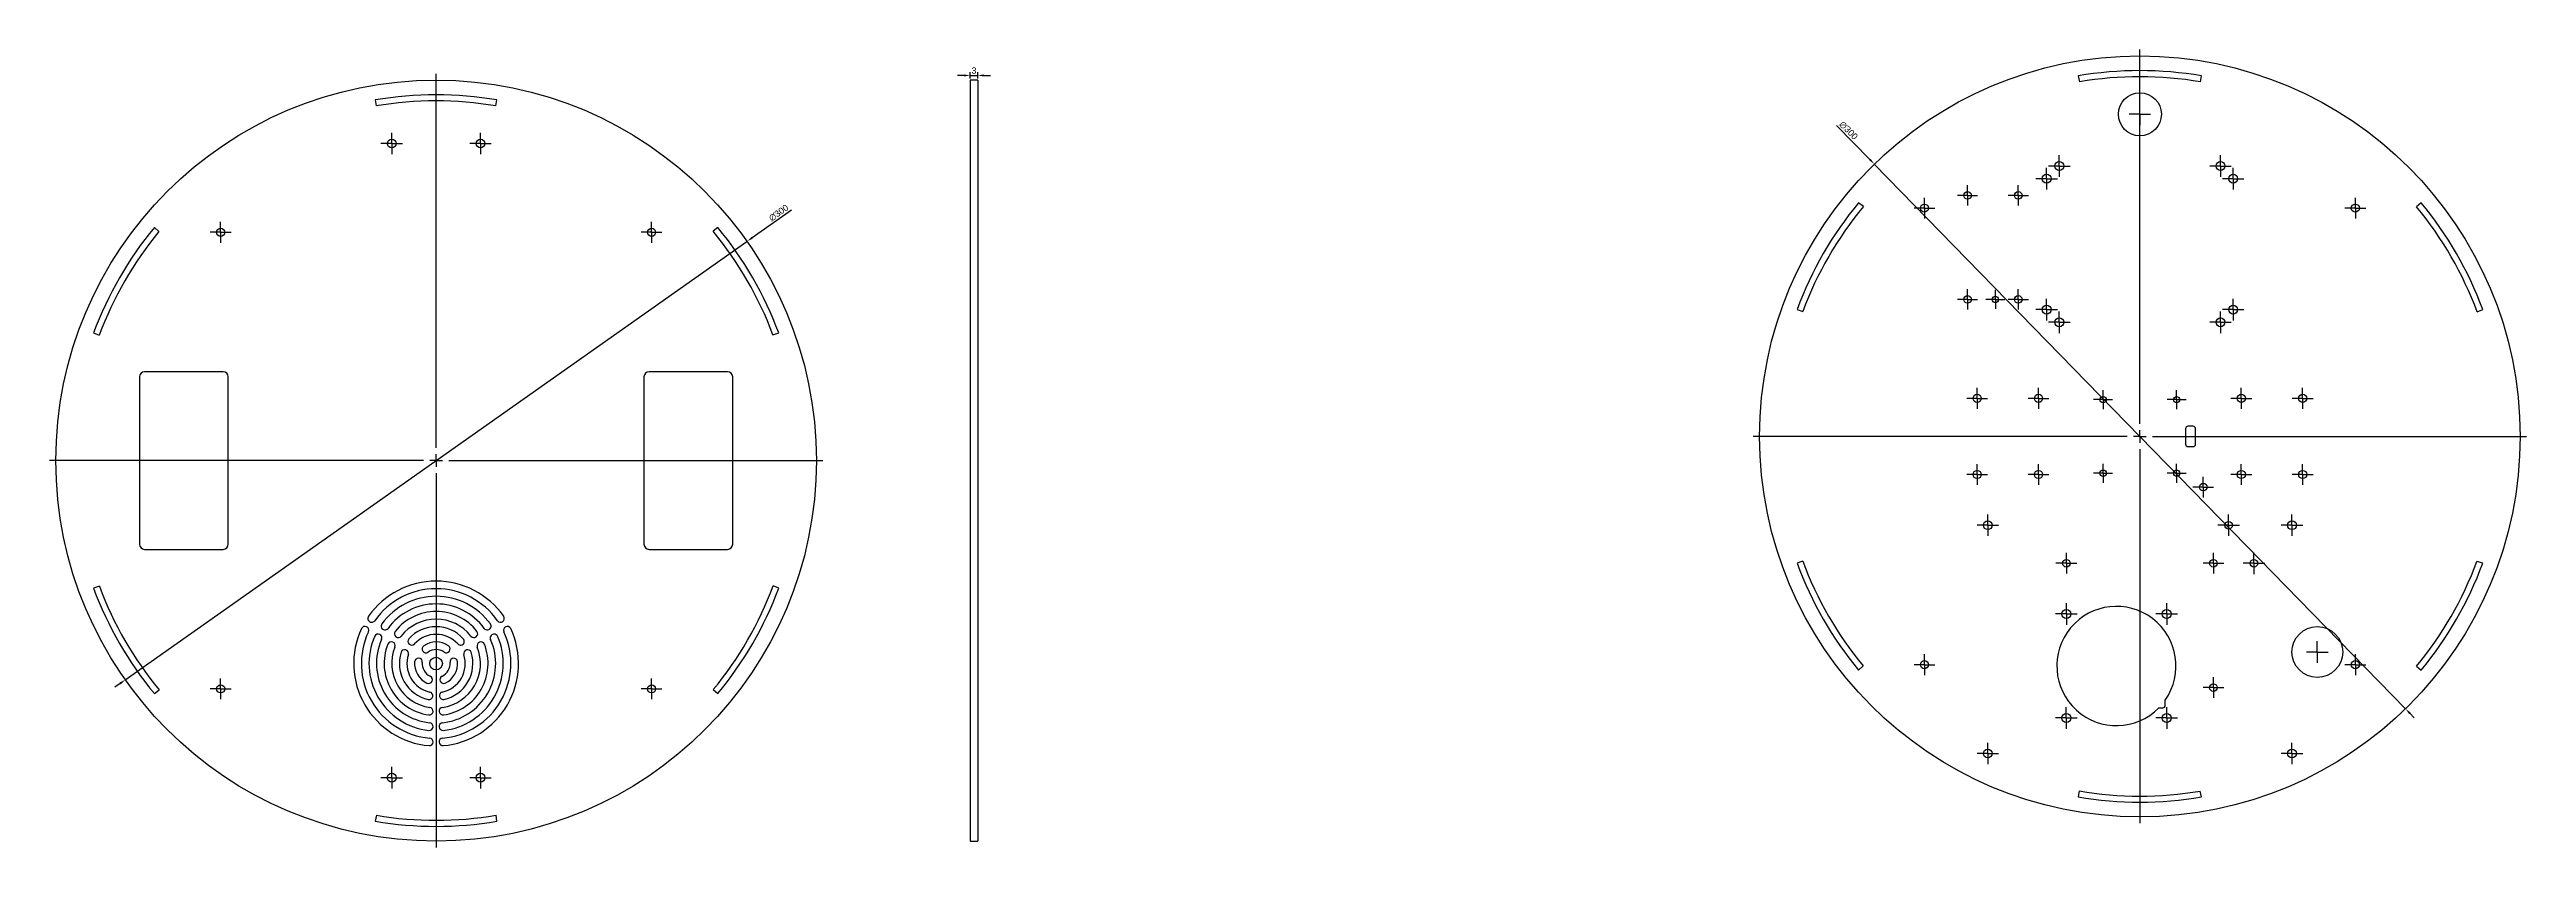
# Model space of a CAD drawing. Header units: millimetres. Extents: x 2177 to 4198, y 1515 to 1858.
# Drawn here: x 2177 to 3154, y 1515 to 1829 of the extents above; entities that cross this region are included whole.
import ezdxf

# ---------------------------------------------------------------- set-up
doc = ezdxf.new("R2010")
doc.units = ezdxf.units.MM
doc.layers.add('10', color=7, linetype='Continuous')
doc.styles.get("Standard").update_dxf_attribs({"font": 'arial.ttf'})
doc.dimstyles.new('ISO-25', dxfattribs={"dimtxt": 2.5, "dimasz": 2.5, "dimexe": 1.25, "dimexo": 0.625, "dimtad": 1, "dimtxsty": 'Standard', "dimcen": 2.5, "dimadec": 0, "dimazin": 0, "dimtfac": 1, "dimtmove": 0, "dimatfit": 3, "dimfxl": 1, "dimarcsym": 0})

# ---------------------------------------------------------------- blocks, each defined once
blk = doc.blocks.new('SW_CENTERMARKSYMBOL_0')
at = {"layer": '10', "color": 0}
for p, q in [((0, 5), (0, 152.5)), ((-5, 0), (-152.5, 0)), ((0, 0), (-2.5, 0)), ((0, 0), (0, 2.5)), ((0, 0), (0, -2.5)), ((0, 0), (2.5, 0)), ((5, 0), (152.5, 0)), ((0, -5), (0, -152.5))]:
    blk.add_line(p, q, dxfattribs=at)
blk = doc.blocks.new('SW_CENTERMARKSYMBOL_1')
at = {"layer": '10', "color": 0}
for p, q in [((-2.5, 0), (-4.1, 0)), ((0, 0), (-2.5, 0)), ((0, 2.5), (0, 4.1)), ((0, 0), (0, 2.5)), ((0, 0), (0, -2.5)), ((0, 0), (2.5, 0)), ((2.5, 0), (4.1, 0)), ((0, -2.5), (0, -4.1))]:
    blk.add_line(p, q, dxfattribs=at)
blk = doc.blocks.new('SW_CENTERMARKSYMBOL_2')
at = {"layer": '10', "color": 0}
for p, q in [((-2.5, 0), (-4.1, 0)), ((0, 0), (-2.5, 0)), ((0, 2.5), (0, 4.1)), ((0, 0), (0, 2.5)), ((0, 0), (0, -2.5)), ((0, 0), (2.5, 0)), ((2.5, 0), (4.1, 0)), ((0, -2.5), (0, -4.1))]:
    blk.add_line(p, q, dxfattribs=at)
blk = doc.blocks.new('SW_CENTERMARKSYMBOL_3')
at = {"layer": '10', "color": 0}
for p, q in [((-2.5, 0), (-4.1, 0)), ((0, 0), (-2.5, 0)), ((0, 2.5), (0, 4.1)), ((0, 0), (0, 2.5)), ((0, 0), (0, -2.5)), ((0, 0), (2.5, 0)), ((2.5, 0), (4.1, 0)), ((0, -2.5), (0, -4.1))]:
    blk.add_line(p, q, dxfattribs=at)
blk = doc.blocks.new('SW_CENTERMARKSYMBOL_4')
at = {"layer": '10', "color": 0}
for p, q in [((-2.5, 0), (-4.1, 0)), ((0, 0), (-2.5, 0)), ((0, 2.5), (0, 4.1)), ((0, 0), (0, 2.5)), ((0, 0), (0, -2.5)), ((0, 0), (2.5, 0)), ((2.5, 0), (4.1, 0)), ((0, -2.5), (0, -4.1))]:
    blk.add_line(p, q, dxfattribs=at)
blk = doc.blocks.new('SW_CENTERMARKSYMBOL_17')
at = {"layer": '10', "color": 0}
for p, q in [((-2.5, 0), (-4.25, 0)), ((0, 0), (-2.5, 0)), ((0, 2.5), (0, 4.25)), ((0, 0), (0, 2.5)), ((0, 0), (0, -2.5)), ((0, 0), (2.5, 0)), ((2.5, 0), (4.25, 0)), ((0, -2.5), (0, -4.25))]:
    blk.add_line(p, q, dxfattribs=at)
blk = doc.blocks.new('SW_CENTERMARKSYMBOL_18')
at = {"layer": '10', "color": 0}
for p, q in [((-2.5, 0), (-4.25, 0)), ((0, 0), (-2.5, 0)), ((0, 2.5), (0, 4.25)), ((0, 0), (0, 2.5)), ((0, 0), (0, -2.5)), ((0, 0), (2.5, 0)), ((2.5, 0), (4.25, 0)), ((0, -2.5), (0, -4.25))]:
    blk.add_line(p, q, dxfattribs=at)
blk = doc.blocks.new('SW_CENTERMARKSYMBOL_19')
at = {"layer": '10', "color": 0}
for p, q in [((-2.5, 0), (-4.25, 0)), ((0, 0), (-2.5, 0)), ((0, 2.5), (0, 4.25)), ((0, 0), (0, 2.5)), ((0, 0), (0, -2.5)), ((0, 0), (2.5, 0)), ((2.5, 0), (4.25, 0)), ((0, -2.5), (0, -4.25))]:
    blk.add_line(p, q, dxfattribs=at)
blk = doc.blocks.new('SW_CENTERMARKSYMBOL_20')
at = {"layer": '10', "color": 0}
for p, q in [((-2.5, 0), (-4.25, 0)), ((0, 0), (-2.5, 0)), ((0, 2.5), (0, 4.25)), ((0, 0), (0, 2.5)), ((0, 0), (0, -2.5)), ((0, 0), (2.5, 0)), ((2.5, 0), (4.25, 0)), ((0, -2.5), (0, -4.25))]:
    blk.add_line(p, q, dxfattribs=at)
blk = doc.blocks.new('SW_CENTERMARKSYMBOL_5')
at = {"layer": '10', "color": 0}
for p, q in [((-2.5, 0), (-4.1, 0)), ((0, 0), (-2.5, 0)), ((0, 2.5), (0, 4.1)), ((0, 0), (0, 2.5)), ((0, 0), (0, -2.5)), ((0, 0), (2.5, 0)), ((2.5, 0), (4.1, 0)), ((0, -2.5), (0, -4.1))]:
    blk.add_line(p, q, dxfattribs=at)
blk = doc.blocks.new('SW_CENTERMARKSYMBOL_6')
at = {"layer": '10', "color": 0}
for p, q in [((-2.5, 0), (-4.1, 0)), ((0, 0), (-2.5, 0)), ((0, 2.5), (0, 4.1)), ((0, 0), (0, 2.5)), ((0, 0), (0, -2.5)), ((0, 0), (2.5, 0)), ((2.5, 0), (4.1, 0)), ((0, -2.5), (0, -4.1))]:
    blk.add_line(p, q, dxfattribs=at)
blk = doc.blocks.new('SW_CENTERMARKSYMBOL_7')
at = {"layer": '10', "color": 0}
for p, q in [((-2.5, 0), (-4.1, 0)), ((0, 0), (-2.5, 0)), ((0, 2.5), (0, 4.1)), ((0, 0), (0, 2.5)), ((0, 0), (0, -2.5)), ((0, 0), (2.5, 0)), ((2.5, 0), (4.1, 0)), ((0, -2.5), (0, -4.1))]:
    blk.add_line(p, q, dxfattribs=at)
blk = doc.blocks.new('SW_CENTERMARKSYMBOL_8')
at = {"layer": '10', "color": 0}
for p, q in [((-2.5, 0), (-4.1, 0)), ((0, 0), (-2.5, 0)), ((0, 2.5), (0, 4.1)), ((0, 0), (0, 2.5)), ((0, 0), (0, -2.5)), ((0, 0), (2.5, 0)), ((2.5, 0), (4.1, 0)), ((0, -2.5), (0, -4.1))]:
    blk.add_line(p, q, dxfattribs=at)
blk = doc.blocks.new('SW_CENTERMARKSYMBOL_9')
at = {"layer": '10', "color": 0}
for p, q in [((-2.5, 0), (-4.1, 0)), ((0, 0), (-2.5, 0)), ((0, 2.5), (0, 4.1)), ((0, 0), (0, 2.5)), ((0, 0), (0, -2.5)), ((0, 0), (2.5, 0)), ((2.5, 0), (4.1, 0)), ((0, -2.5), (0, -4.1))]:
    blk.add_line(p, q, dxfattribs=at)
blk = doc.blocks.new('SW_CENTERMARKSYMBOL_10')
at = {"layer": '10', "color": 0}
for p, q in [((-2.5, 0), (-4.1, 0)), ((0, 0), (-2.5, 0)), ((0, 2.5), (0, 4.1)), ((0, 0), (0, 2.5)), ((0, 0), (0, -2.5)), ((0, 0), (2.5, 0)), ((2.5, 0), (4.1, 0)), ((0, -2.5), (0, -4.1))]:
    blk.add_line(p, q, dxfattribs=at)
blk = doc.blocks.new('SW_CENTERMARKSYMBOL_11')
at = {"layer": '10', "color": 0}
for p, q in [((-2.5, 0), (-4.1, 0)), ((0, 0), (-2.5, 0)), ((0, 2.5), (0, 4.1)), ((0, 0), (0, 2.5)), ((0, 0), (0, -2.5)), ((0, 0), (2.5, 0)), ((2.5, 0), (4.1, 0)), ((0, -2.5), (0, -4.1))]:
    blk.add_line(p, q, dxfattribs=at)
blk = doc.blocks.new('SW_CENTERMARKSYMBOL_12')
at = {"layer": '10', "color": 0}
for p, q in [((-2.5, 0), (-4.1, 0)), ((0, 0), (-2.5, 0)), ((0, 2.5), (0, 4.1)), ((0, 0), (0, 2.5)), ((0, 0), (0, -2.5)), ((0, 0), (2.5, 0)), ((2.5, 0), (4.1, 0)), ((0, -2.5), (0, -4.1))]:
    blk.add_line(p, q, dxfattribs=at)
blk = doc.blocks.new('SW_CENTERMARKSYMBOL_13')
at = {"layer": '10', "color": 0}
for p, q in [((-2.5, 0), (-4.1, 0)), ((0, 0), (-2.5, 0)), ((0, 2.5), (0, 4.1)), ((0, 0), (0, 2.5)), ((0, 0), (0, -2.5)), ((0, 0), (2.5, 0)), ((2.5, 0), (4.1, 0)), ((0, -2.5), (0, -4.1))]:
    blk.add_line(p, q, dxfattribs=at)
blk = doc.blocks.new('SW_CENTERMARKSYMBOL_14')
at = {"layer": '10', "color": 0}
for p, q in [((-2.5, 0), (-4.1, 0)), ((0, 0), (-2.5, 0)), ((0, 2.5), (0, 4.1)), ((0, 0), (0, 2.5)), ((0, 0), (0, -2.5)), ((0, 0), (2.5, 0)), ((2.5, 0), (4.1, 0)), ((0, -2.5), (0, -4.1))]:
    blk.add_line(p, q, dxfattribs=at)
blk = doc.blocks.new('SW_CENTERMARKSYMBOL_15')
at = {"layer": '10', "color": 0}
for p, q in [((-2.5, 0), (-4.1, 0)), ((0, 0), (-2.5, 0)), ((0, 2.5), (0, 4.1)), ((0, 0), (0, 2.5)), ((0, 0), (0, -2.5)), ((0, 0), (2.5, 0)), ((2.5, 0), (4.1, 0)), ((0, -2.5), (0, -4.1))]:
    blk.add_line(p, q, dxfattribs=at)
blk = doc.blocks.new('SW_CENTERMARKSYMBOL_16')
at = {"layer": '10', "color": 0}
for p, q in [((-2.5, 0), (-4.1, 0)), ((0, 0), (-2.5, 0)), ((0, 2.5), (0, 4.1)), ((0, 0), (0, 2.5)), ((0, 0), (0, -2.5)), ((0, 0), (2.5, 0)), ((2.5, 0), (4.1, 0)), ((0, -2.5), (0, -4.1))]:
    blk.add_line(p, q, dxfattribs=at)
blk = doc.blocks.new('SW_CENTERMARKSYMBOL_21')
at = {"layer": '10', "color": 0}
for p, q in [((-2.5, 0), (-4.25, 0)), ((0, 0), (-2.5, 0)), ((0, 2.5), (0, 4.25)), ((0, 0), (0, 2.5)), ((0, 0), (0, -2.5)), ((0, 0), (2.5, 0)), ((2.5, 0), (4.25, 0)), ((0, -2.5), (0, -4.25))]:
    blk.add_line(p, q, dxfattribs=at)
blk = doc.blocks.new('SW_CENTERMARKSYMBOL_22')
at = {"layer": '10', "color": 0}
for p, q in [((-2.5, 0), (-4.25, 0)), ((0, 0), (-2.5, 0)), ((0, 2.5), (0, 4.25)), ((0, 0), (0, 2.5)), ((0, 0), (0, -2.5)), ((0, 0), (2.5, 0)), ((2.5, 0), (4.25, 0)), ((0, -2.5), (0, -4.25))]:
    blk.add_line(p, q, dxfattribs=at)
blk = doc.blocks.new('SW_CENTERMARKSYMBOL_23')
at = {"layer": '10', "color": 0}
for p, q in [((-2.5, 0), (-4.25, 0)), ((0, 0), (-2.5, 0)), ((0, 2.5), (0, 4.25)), ((0, 0), (0, 2.5)), ((0, 0), (0, -2.5)), ((0, 0), (2.5, 0)), ((2.5, 0), (4.25, 0)), ((0, -2.5), (0, -4.25))]:
    blk.add_line(p, q, dxfattribs=at)
blk = doc.blocks.new('SW_CENTERMARKSYMBOL_24')
at = {"layer": '10', "color": 0}
for p, q in [((-2.5, 0), (-4.25, 0)), ((0, 0), (-2.5, 0)), ((0, 2.5), (0, 4.25)), ((0, 0), (0, 2.5)), ((0, 0), (0, -2.5)), ((0, 0), (2.5, 0)), ((2.5, 0), (4.25, 0)), ((0, -2.5), (0, -4.25))]:
    blk.add_line(p, q, dxfattribs=at)
blk = doc.blocks.new('SW_CENTERMARKSYMBOL_25')
at = {"layer": '10', "color": 0}
for p, q in [((-2.5, 0), (-3.75, 0)), ((0, 0), (-2.5, 0)), ((0, 2.5), (0, 3.75)), ((0, 0), (0, 2.5)), ((0, 0), (0, -2.5)), ((0, 0), (2.5, 0)), ((2.5, 0), (3.75, 0)), ((0, -2.5), (0, -3.75))]:
    blk.add_line(p, q, dxfattribs=at)
blk = doc.blocks.new('SW_CENTERMARKSYMBOL_26')
at = {"layer": '10', "color": 0}
for p, q in [((-2.5, 0), (-3.75, 0)), ((0, 0), (-2.5, 0)), ((0, 2.5), (0, 3.75)), ((0, 0), (0, 2.5)), ((0, 0), (0, -2.5)), ((0, 0), (2.5, 0)), ((2.5, 0), (3.75, 0)), ((0, -2.5), (0, -3.75))]:
    blk.add_line(p, q, dxfattribs=at)
blk = doc.blocks.new('SW_CENTERMARKSYMBOL_27')
at = {"layer": '10', "color": 0}
for p, q in [((-2.5, 0), (-3.75, 0)), ((0, 0), (-2.5, 0)), ((0, 2.5), (0, 3.75)), ((0, 0), (0, 2.5)), ((0, 0), (0, -2.5)), ((0, 0), (2.5, 0)), ((2.5, 0), (3.75, 0)), ((0, -2.5), (0, -3.75))]:
    blk.add_line(p, q, dxfattribs=at)
blk = doc.blocks.new('SW_CENTERMARKSYMBOL_28')
at = {"layer": '10', "color": 0}
for p, q in [((-2.5, 0), (-3.75, 0)), ((0, 0), (-2.5, 0)), ((0, 2.5), (0, 3.75)), ((0, 0), (0, 2.5)), ((0, 0), (0, -2.5)), ((0, 0), (2.5, 0)), ((2.5, 0), (3.75, 0)), ((0, -2.5), (0, -3.75))]:
    blk.add_line(p, q, dxfattribs=at)
blk = doc.blocks.new('SW_CENTERMARKSYMBOL_29')
at = {"layer": '10', "color": 0}
for p, q in [((-2.5, 0), (-4.25, 0)), ((0, 0), (-2.5, 0)), ((0, 2.5), (0, 4.25)), ((0, 0), (0, 2.5)), ((0, 0), (0, -2.5)), ((0, 0), (2.5, 0)), ((2.5, 0), (4.25, 0)), ((0, -2.5), (0, -4.25))]:
    blk.add_line(p, q, dxfattribs=at)
blk = doc.blocks.new('SW_CENTERMARKSYMBOL_30')
at = {"layer": '10', "color": 0}
for p, q in [((-2.5, 0), (-4.25, 0)), ((0, 0), (-2.5, 0)), ((0, 2.5), (0, 4.25)), ((0, 0), (0, 2.5)), ((0, 0), (0, -2.5)), ((0, 0), (2.5, 0)), ((2.5, 0), (4.25, 0)), ((0, -2.5), (0, -4.25))]:
    blk.add_line(p, q, dxfattribs=at)
blk = doc.blocks.new('SW_CENTERMARKSYMBOL_31')
at = {"layer": '10', "color": 0}
for p, q in [((-2.5, 0), (-4.25, 0)), ((0, 0), (-2.5, 0)), ((0, 2.5), (0, 4.25)), ((0, 0), (0, 2.5)), ((0, 0), (0, -2.5)), ((0, 0), (2.5, 0)), ((2.5, 0), (4.25, 0)), ((0, -2.5), (0, -4.25))]:
    blk.add_line(p, q, dxfattribs=at)
blk = doc.blocks.new('SW_CENTERMARKSYMBOL_32')
at = {"layer": '10', "color": 0}
for p, q in [((-2.5, 0), (-4.25, 0)), ((0, 0), (-2.5, 0)), ((0, 2.5), (0, 4.25)), ((0, 0), (0, 2.5)), ((0, 0), (0, -2.5)), ((0, 0), (2.5, 0)), ((2.5, 0), (4.25, 0)), ((0, -2.5), (0, -4.25))]:
    blk.add_line(p, q, dxfattribs=at)
blk = doc.blocks.new('SW_CENTERMARKSYMBOL_33')
at = {"layer": '10', "color": 0}
for p, q in [((-2.5, 0), (-4.25, 0)), ((0, 0), (-2.5, 0)), ((0, 2.5), (0, 4.25)), ((0, 0), (0, 2.5)), ((0, 0), (0, -2.5)), ((0, 0), (2.5, 0)), ((2.5, 0), (4.25, 0)), ((0, -2.5), (0, -4.25))]:
    blk.add_line(p, q, dxfattribs=at)
blk = doc.blocks.new('SW_CENTERMARKSYMBOL_34')
at = {"layer": '10', "color": 0}
for p, q in [((-2.5, 0), (-4.25, 0)), ((0, 0), (-2.5, 0)), ((0, 2.5), (0, 4.25)), ((0, 0), (0, 2.5)), ((0, 0), (0, -2.5)), ((0, 0), (2.5, 0)), ((2.5, 0), (4.25, 0)), ((0, -2.5), (0, -4.25))]:
    blk.add_line(p, q, dxfattribs=at)
blk = doc.blocks.new('SW_CENTERMARKSYMBOL_35')
at = {"layer": '10', "color": 0}
for p, q in [((-2.5, 0), (-4.25, 0)), ((0, 0), (-2.5, 0)), ((0, 2.5), (0, 4.25)), ((0, 0), (0, 2.5)), ((0, 0), (0, -2.5)), ((0, 0), (2.5, 0)), ((2.5, 0), (4.25, 0)), ((0, -2.5), (0, -4.25))]:
    blk.add_line(p, q, dxfattribs=at)
blk = doc.blocks.new('SW_CENTERMARKSYMBOL_36')
at = {"layer": '10', "color": 0}
for p, q in [((-2.5, 0), (-4.25, 0)), ((0, 0), (-2.5, 0)), ((0, 2.5), (0, 4.25)), ((0, 0), (0, 2.5)), ((0, 0), (0, -2.5)), ((0, 0), (2.5, 0)), ((2.5, 0), (4.25, 0)), ((0, -2.5), (0, -4.25))]:
    blk.add_line(p, q, dxfattribs=at)
blk = doc.blocks.new('SW_CENTERMARKSYMBOL_37')
at = {"layer": '10', "color": 0}
for p, q in [((-2.5, 0), (-4.25, 0)), ((0, 0), (-2.5, 0)), ((0, 2.5), (0, 4.25)), ((0, 0), (0, 2.5)), ((0, 0), (0, -2.5)), ((0, 0), (2.5, 0)), ((2.5, 0), (4.25, 0)), ((0, -2.5), (0, -4.25))]:
    blk.add_line(p, q, dxfattribs=at)
blk = doc.blocks.new('SW_CENTERMARKSYMBOL_38')
at = {"layer": '10', "color": 0}
for p, q in [((-2.5, 0), (-4.25, 0)), ((0, 0), (-2.5, 0)), ((0, 2.5), (0, 4.25)), ((0, 0), (0, 2.5)), ((0, 0), (0, -2.5)), ((0, 0), (2.5, 0)), ((2.5, 0), (4.25, 0)), ((0, -2.5), (0, -4.25))]:
    blk.add_line(p, q, dxfattribs=at)
blk = doc.blocks.new('SW_CENTERMARKSYMBOL_39')
at = {"layer": '10', "color": 0}
for p, q in [((-2.5, 0), (-4.25, 0)), ((0, 0), (-2.5, 0)), ((0, 2.5), (0, 4.25)), ((0, 0), (0, 2.5)), ((0, 0), (0, -2.5)), ((0, 0), (2.5, 0)), ((2.5, 0), (4.25, 0)), ((0, -2.5), (0, -4.25))]:
    blk.add_line(p, q, dxfattribs=at)
blk = doc.blocks.new('SW_CENTERMARKSYMBOL_40')
at = {"layer": '10', "color": 0}
for p, q in [((-2.5, 0), (-4.25, 0)), ((0, 0), (-2.5, 0)), ((0, 2.5), (0, 4.25)), ((0, 0), (0, 2.5)), ((0, 0), (0, -2.5)), ((0, 0), (2.5, 0)), ((2.5, 0), (4.25, 0)), ((0, -2.5), (0, -4.25))]:
    blk.add_line(p, q, dxfattribs=at)
blk = doc.blocks.new('SW_CENTERMARKSYMBOL_41')
at = {"layer": '10', "color": 0}
for p, q in [((-2.5, 0), (-4, 0)), ((0, 0), (-2.5, 0)), ((0, 2.5), (0, 4)), ((0, 0), (0, 2.5)), ((0, 0), (0, -2.5)), ((0, 0), (2.5, 0)), ((2.5, 0), (4, 0)), ((0, -2.5), (0, -4))]:
    blk.add_line(p, q, dxfattribs=at)
blk = doc.blocks.new('SW_CENTERMARKSYMBOL_42')
at = {"layer": '10', "color": 0}
for p, q in [((-2.5, 0), (-4, 0)), ((0, 0), (-2.5, 0)), ((0, 2.5), (0, 4)), ((0, 0), (0, 2.5)), ((0, 0), (0, -2.5)), ((0, 0), (2.5, 0)), ((2.5, 0), (4, 0)), ((0, -2.5), (0, -4))]:
    blk.add_line(p, q, dxfattribs=at)
blk = doc.blocks.new('SW_CENTERMARKSYMBOL_43')
at = {"layer": '10', "color": 0}
for p, q in [((-2.5, 0), (-4, 0)), ((0, 0), (-2.5, 0)), ((0, 2.5), (0, 4)), ((0, 0), (0, 2.5)), ((0, 0), (0, -2.5)), ((0, 0), (2.5, 0)), ((2.5, 0), (4, 0)), ((0, -2.5), (0, -4))]:
    blk.add_line(p, q, dxfattribs=at)
blk = doc.blocks.new('SW_CENTERMARKSYMBOL_44')
at = {"layer": '10', "color": 0}
for p, q in [((-2.5, 0), (-3.75, 0)), ((0, 0), (-2.5, 0)), ((0, 2.5), (0, 3.75)), ((0, 0), (0, 2.5)), ((0, 0), (0, -2.5)), ((0, 0), (2.5, 0)), ((2.5, 0), (3.75, 0)), ((0, -2.5), (0, -3.75))]:
    blk.add_line(p, q, dxfattribs=at)
blk = doc.blocks.new('SW_CENTERMARKSYMBOL_45')
at = {"layer": '10', "color": 0}
for p, q in [((-2.5, 0), (-4, 0)), ((0, 0), (-2.5, 0)), ((0, 2.5), (0, 4)), ((0, 0), (0, 2.5)), ((0, 0), (0, -2.5)), ((0, 0), (2.5, 0)), ((2.5, 0), (4, 0)), ((0, -2.5), (0, -4))]:
    blk.add_line(p, q, dxfattribs=at)
blk = doc.blocks.new('*D47')
at = {"color": 0, "lineweight": -2, "transparency": 16777216}
for p, q in [((2469.75, 1765.81), (2454.25, 1754.88)), ((2206.97, 1580.63), (2452.2, 1753.44)), ((2204.93, 1579.19), (2202.89, 1577.75))]:
    blk.add_line(p, q, dxfattribs=at)
at = {"color": 0, "transparency": 16777216}
for points in [[(2454.01, 1755.22), (2454.49, 1754.54), (2452.2, 1753.44)], [(2204.69, 1579.53), (2205.17, 1578.85), (2206.97, 1580.63)]]:
    blk.add_solid(points, dxfattribs=at)
at = {"layer": 'Defpoints', "color": 0, "transparency": 16777216}
for p in [(2452.2, 1753.44), (2206.97, 1580.63)]:
    blk.add_point(p, dxfattribs=at)
at = {"color": 0, "transparency": 16777216, "insert": (2464.74, 1764.69), "char_height": 2.5, "attachment_point": 5, "rotation": 35.17185}
blk.add_mtext('∅300', dxfattribs=at)
blk = doc.blocks.new('*D48')
at = {"color": 0, "lineweight": -2, "transparency": 16777216}
for p, q in [((2882.06, 1799.18), (2895.2, 1785.72)), ((3106.45, 1569.2), (2896.94, 1783.93)), ((3108.2, 1567.41), (3109.94, 1565.63))]:
    blk.add_line(p, q, dxfattribs=at)
at = {"color": 0, "transparency": 16777216}
for points in [[(2895.5, 1786.01), (2894.9, 1785.43), (2896.94, 1783.93)], [(3108.5, 1567.71), (3107.9, 1567.12), (3106.45, 1569.2)]]:
    blk.add_solid(points, dxfattribs=at)
at = {"layer": 'Defpoints', "color": 0, "transparency": 16777216}
for p in [(2896.94, 1783.93), (3106.45, 1569.2)]:
    blk.add_point(p, dxfattribs=at)
at = {"color": 0, "transparency": 16777216, "insert": (2886.78, 1797.17), "char_height": 2.5, "attachment_point": 5, "rotation": 314.29536}
blk.add_mtext('∅300', dxfattribs=at)
blk = doc.blocks.new('*D49')
at = {"color": 0, "lineweight": -2, "transparency": 16777216}
for p, q in [((2537.77, 1818.87), (2535.27, 1818.87)), ((2540.27, 1817.66), (2540.27, 1820.12)), ((2540.27, 1818.87), (2543.27, 1818.87)), ((2543.27, 1817.66), (2543.27, 1820.12)), ((2545.77, 1818.87), (2548.27, 1818.87))]:
    blk.add_line(p, q, dxfattribs=at)
at = {"color": 0, "transparency": 16777216}
for points in [[(2537.77, 1819.28), (2537.77, 1818.45), (2540.27, 1818.87)], [(2545.77, 1819.28), (2545.77, 1818.45), (2543.27, 1818.87)]]:
    blk.add_solid(points, dxfattribs=at)
at = {"layer": 'Defpoints', "color": 0, "transparency": 16777216}
for p in [(2543.27, 1818.87), (2540.27, 1817.04), (2543.27, 1817.04)]:
    blk.add_point(p, dxfattribs=at)
at = {"color": 0, "transparency": 16777216, "insert": (2541.77, 1820.77), "char_height": 2.5, "attachment_point": 5}
blk.add_mtext('3', dxfattribs=at)

msp = doc.modelspace()

# ---------------------------------------------------------------- linework, layer by layer
at = {"color": 7, "linetype": 'Continuous', "lineweight": 25}
for p, q in [((2977.402, 1818.705), (2977.9, 1816.356)), ((3025.651, 1816.329), (3025.994, 1818.705)), ((2305.588, 1809.227), (2305.931, 1806.851)), ((2353.089, 1806.877), (2353.588, 1809.227)), ((2543.272, 1817.038), (2540.272, 1817.038)), ((2540.272, 1817.038), (2540.272, 1517.038)), ((2543.272, 1817.038), (2543.272, 1517.038)), ((2892.636, 1767.192), (2890.75, 1768.676)), ((3112.645, 1768.677), (3110.86, 1767.07)), ((2220.234, 1757.31), (2218.448, 1758.917)), ((2440.727, 1758.917), (2438.84, 1757.432)), ((2866.454, 1726.595), (2868.738, 1725.852)), ((3134.712, 1725.704), (3136.941, 1726.595)), ((2194.448, 1717.348), (2196.678, 1716.457)), ((2462.442, 1716.605), (2464.727, 1717.348)), ((2245.588, 1702.038), (2214.588, 1702.038)), ((2444.588, 1702.038), (2413.588, 1702.038)), ((2212.588, 1700.038), (2212.588, 1634.038)), ((2247.588, 1634.038), (2247.588, 1700.038)), ((2411.588, 1700.038), (2411.588, 1634.038)), ((2446.588, 1634.038), (2446.588, 1700.038)), ((3019.698, 1679.566), (3019.698, 1673.566)), ((3022.698, 1680.566), (3020.698, 1680.566)), ((3020.698, 1672.566), (3022.698, 1672.566)), ((3023.698, 1673.566), (3023.698, 1679.566)), ((2214.588, 1632.038), (2245.588, 1632.038)), ((2413.588, 1632.038), (2444.588, 1632.038)), ((2868.683, 1627.429), (2866.454, 1626.538)), ((3136.941, 1626.538), (3134.658, 1627.281)), ((2196.733, 1617.471), (2194.448, 1616.728)), ((2464.727, 1616.728), (2462.497, 1617.619)), ((2890.75, 1584.456), (2892.535, 1586.062)), ((3110.76, 1585.941), (3112.645, 1584.456)), ((2218.448, 1575.159), (2220.335, 1576.644)), ((2438.941, 1576.766), (2440.727, 1575.159)), ((3009.181, 1569.566), (3010.698, 1569.566)), ((3011.698, 1570.566), (3011.698, 1572.587)), ((2977.745, 1536.803), (2977.402, 1534.428)), ((3025.994, 1534.428), (3025.495, 1536.777)), ((2306.086, 1527.199), (2305.588, 1524.849)), ((2353.588, 1524.849), (2353.245, 1527.226)), ((2540.272, 1517.038), (2543.272, 1517.038))]:
    msp.add_line(p, q, dxfattribs=at)
for centre, radius in [((3001.698, 1676.566), 150), ((2329.588, 1667.038), 150), ((3001.698, 1803.566), 8.5), ((2312.088, 1792.038), 1.75), ((2347.088, 1792.038), 1.75), ((2964.898, 1778.166), 1.75), ((2969.898, 1783.166), 1.75), ((3033.498, 1783.166), 1.75), ((3038.498, 1778.166), 1.75), ((2933.698, 1771.566), 1.5), ((2953.698, 1771.566), 1.5), ((2916.698, 1766.566), 1.6), ((3086.698, 1766.566), 1.6), ((2244.588, 1757.038), 1.6), ((2414.588, 1757.038), 1.6), ((2933.698, 1730.566), 1.5), ((2944.698, 1730.566), 1.25), ((2953.698, 1730.566), 1.5), ((2964.898, 1726.566), 1.75), ((2969.898, 1721.566), 1.75), ((3033.498, 1721.566), 1.75), ((3038.498, 1726.566), 1.75), ((2937.498, 1691.566), 1.6), ((2961.698, 1691.566), 1.6), ((2987.198, 1691.066), 1.25), ((3016.198, 1691.066), 1.25), ((3041.698, 1691.566), 1.6), ((3065.898, 1691.566), 1.6), ((2937.498, 1661.566), 1.6), ((2961.698, 1661.566), 1.6), ((2987.198, 1662.066), 1.25), ((3016.198, 1662.066), 1.25), ((3041.698, 1661.566), 1.6), ((3065.898, 1661.566), 1.6), ((3026.698, 1656.566), 1.5), ((2941.698, 1641.566), 1.75), ((3036.698, 1641.566), 1.5), ((3061.698, 1641.566), 1.75), ((2972.698, 1626.566), 1.5), ((3030.698, 1626.566), 1.5), ((3046.698, 1626.566), 1.5), ((2972.698, 1606.566), 1.75), ((3012.278, 1606.566), 1.75), ((3071.698, 1591.566), 10), ((2329.588, 1587.038), 2.5), ((2916.698, 1586.566), 1.6), ((3086.698, 1586.566), 1.6), ((2244.588, 1577.038), 1.6), ((2414.588, 1577.038), 1.6), ((3030.698, 1577.566), 1.5), ((2972.68, 1565.566), 1.75), ((3012.296, 1565.566), 1.75), ((2941.698, 1551.566), 1.75), ((3061.698, 1551.566), 1.75), ((2312.088, 1542.038), 1.75), ((2347.088, 1542.038), 1.75)]:
    msp.add_circle(centre, radius, dxfattribs=at)
for centre, radius, start, end in [((3001.698, 1676.566), 144.2, 80.300126, 99.699936), ((3001.698, 1676.566), 141.801, 80.275036, 99.661291), ((2329.588, 1667.038), 144.2, 80.419364, 99.580636), ((2329.588, 1667.038), 141.8, 80.460084, 99.603755), ((3001.698, 1676.566), 144.2, 140.300126, 159.699936), ((3001.698, 1676.566), 144.2, 20.300126, 39.699936), ((2329.588, 1667.038), 144.2, 140.419364, 159.580636), ((2329.588, 1667.038), 144.2, 20.419364, 39.580636), ((3001.698, 1676.566), 141.801, 140.275036, 159.661291), ((3001.698, 1676.566), 141.801, 20.275036, 39.661291), ((2329.588, 1667.038), 141.8, 140.460084, 159.603755), ((2329.588, 1667.038), 141.8, 20.460084, 39.603755), ((2214.588, 1700.038), 2, 90, 180), ((2245.588, 1700.038), 2, 0, 90), ((2413.588, 1700.038), 2, 90, 180), ((2444.588, 1700.038), 2, 0, 90), ((3020.698, 1679.566), 1, 90, 180), ((3020.698, 1673.566), 1, 180, 270), ((3022.698, 1679.566), 1, 0, 90), ((3022.698, 1673.566), 1, 270, 0), ((2214.588, 1634.038), 2, 180, 270), ((2245.588, 1634.038), 2, 270, 0), ((2413.588, 1634.038), 2, 180, 270), ((2444.588, 1634.038), 2, 270, 0), ((3001.698, 1676.566), 144.2, 200.300126, 219.699936), ((3001.698, 1676.566), 141.801, 200.275036, 219.661291), ((3001.698, 1676.566), 141.801, 320.275036, 339.661291), ((3001.698, 1676.566), 144.2, 320.300126, 339.699936), ((2329.588, 1667.038), 144.2, 200.419364, 219.580636), ((2329.588, 1667.038), 141.8, 200.460084, 219.603755), ((2329.588, 1587.038), 32.5, 34.918122, 145.081878), ((2329.588, 1587.038), 29.5, 34.918122, 145.081878), ((2329.588, 1587.038), 26.5, 36.141576, 143.858424), ((2329.588, 1667.038), 141.8, 320.460084, 339.603755), ((2329.588, 1667.038), 144.2, 320.419364, 339.580636), ((2304.168, 1604.783), 1.5, 145.081878, 325.081878), ((2309.399, 1601.783), 1.5, 143.858424, 323.858424), ((2329.588, 1587.038), 23.5, 36.141576, 143.858424), ((2329.588, 1587.038), 20.5, 38.180061, 141.819939), ((2329.588, 1587.038), 17.5, 38.180061, 141.819939), ((2349.777, 1601.783), 1.5, 216.141576, 36.141576), ((2355.007, 1604.783), 1.5, 214.918122, 34.918122), ((2992.448, 1586.066), 23.5, 324.99969, 315.40203), ((2329.588, 1587.038), 32.5, 154.918122, 265.081878), ((2329.588, 1587.038), 29.5, 154.918122, 265.081878), ((2301.511, 1600.179), 1.5, 334.918122, 154.918122), ((2329.588, 1587.038), 26.5, 156.141576, 263.858424), ((2306.724, 1597.15), 1.5, 336.141576, 156.141576), ((2329.588, 1587.038), 23.5, 156.141576, 263.858424), ((2329.588, 1587.038), 20.5, 158.180061, 261.819939), ((2311.949, 1594.1), 1.5, 338.180061, 158.180061), ((2329.588, 1587.038), 17.5, 158.180061, 261.819939), ((2314.652, 1598.783), 1.5, 141.819939, 321.819939), ((2319.968, 1595.783), 1.5, 137.727405, 317.727405), ((2329.588, 1587.038), 14.5, 42.272595, 137.727405), ((2329.588, 1587.038), 11.5, 42.272595, 137.727405), ((2325.588, 1592.783), 1.5, 124.849905, 304.849905), ((2329.588, 1587.038), 8.5, 55.150095, 124.849905), ((2329.588, 1587.038), 17.5, 278.180061, 21.819939), ((2329.588, 1587.038), 23.5, 276.141576, 23.858424), ((2329.588, 1587.038), 29.5, 274.918122, 25.081878), ((2329.588, 1587.038), 32.5, 274.918122, 25.081878), ((2329.588, 1587.038), 26.5, 276.141576, 23.858424), ((2329.588, 1587.038), 20.5, 278.180061, 21.819939), ((2333.588, 1592.783), 1.5, 235.150095, 55.150095), ((2339.207, 1595.783), 1.5, 222.272595, 42.272595), ((2344.523, 1598.783), 1.5, 218.180061, 38.180061), ((2347.226, 1594.1), 1.5, 21.819939, 201.819939), ((2352.451, 1597.15), 1.5, 23.858424, 203.858424), ((2357.664, 1600.179), 1.5, 25.081878, 205.081878), ((2329.588, 1587.038), 14.5, 162.272595, 257.727405), ((2317.205, 1590.997), 1.5, 342.272595, 162.272595), ((2329.588, 1587.038), 11.5, 162.272595, 257.727405), ((2329.588, 1587.038), 8.5, 175.150095, 244.849905), ((2322.613, 1587.63), 1.5, 355.150095, 175.150095), ((2329.588, 1587.038), 5.5, 175.150095, 244.849905), ((2329.588, 1587.038), 5.5, 55.150095, 124.849905), ((2329.588, 1587.038), 5.5, 295.150095, 4.849905), ((2329.588, 1587.038), 11.5, 282.272595, 17.727405), ((2329.588, 1587.038), 14.5, 282.272595, 17.727405), ((2329.588, 1587.038), 8.5, 295.150095, 4.849905), ((2336.562, 1587.63), 1.5, 4.849905, 184.849905), ((2341.97, 1590.997), 1.5, 17.727405, 197.727405), ((2326.613, 1580.702), 1.5, 244.849905, 64.849905), ((2326.824, 1574.335), 1.5, 257.727405, 77.727405), ((2332.351, 1574.335), 1.5, 102.272595, 282.272595), ((2332.562, 1580.702), 1.5, 115.150095, 295.150095), ((2326.884, 1568.232), 1.5, 261.819939, 81.819939), ((2326.913, 1562.182), 1.5, 263.858424, 83.858424), ((2332.262, 1562.182), 1.5, 96.141576, 276.141576), ((2332.291, 1568.232), 1.5, 98.180061, 278.180061), ((3010.698, 1570.566), 1, 270, 0), ((2326.93, 1556.152), 1.5, 265.081878, 85.081878), ((2332.245, 1556.152), 1.5, 94.918122, 274.918122), ((3001.698, 1676.566), 144.2, 260.300126, 279.699936), ((3001.698, 1676.566), 141.801, 260.275036, 279.661291), ((2329.588, 1667.038), 144.2, 260.419364, 279.580636), ((2329.588, 1667.038), 141.8, 260.460084, 279.603755)]:
    msp.add_arc(centre, radius, start, end, dxfattribs=at)

# ---------------------------------------------------------------- block references
at = {"layer": '10'}
for name, p in [('SW_CENTERMARKSYMBOL_0', (3001.698, 1676.566)), ('SW_CENTERMARKSYMBOL_0', (2329.588, 1667.038)), ('SW_CENTERMARKSYMBOL_20', (3001.698, 1803.566)), ('SW_CENTERMARKSYMBOL_17', (2312.088, 1792.038)), ('SW_CENTERMARKSYMBOL_18', (2347.088, 1792.038)), ('SW_CENTERMARKSYMBOL_36', (2964.898, 1778.166)), ('SW_CENTERMARKSYMBOL_35', (2969.898, 1783.166)), ('SW_CENTERMARKSYMBOL_34', (3033.498, 1783.166)), ('SW_CENTERMARKSYMBOL_30', (3038.498, 1778.166)), ('SW_CENTERMARKSYMBOL_11', (2916.698, 1766.566)), ('SW_CENTERMARKSYMBOL_41', (2933.698, 1771.566)), ('SW_CENTERMARKSYMBOL_45', (2953.698, 1771.566)), ('SW_CENTERMARKSYMBOL_10', (3086.698, 1766.566)), ('SW_CENTERMARKSYMBOL_1', (2244.588, 1757.038)), ('SW_CENTERMARKSYMBOL_4', (2414.588, 1757.038)), ('SW_CENTERMARKSYMBOL_42', (2933.698, 1730.566)), ('SW_CENTERMARKSYMBOL_44', (2944.698, 1730.566)), ('SW_CENTERMARKSYMBOL_43', (2953.698, 1730.566)), ('SW_CENTERMARKSYMBOL_33', (2964.898, 1726.566)), ('SW_CENTERMARKSYMBOL_32', (3038.498, 1726.566)), ('SW_CENTERMARKSYMBOL_29', (2969.898, 1721.566)), ('SW_CENTERMARKSYMBOL_31', (3033.498, 1721.566)), ('SW_CENTERMARKSYMBOL_6', (2937.498, 1691.566)), ('SW_CENTERMARKSYMBOL_7', (2961.698, 1691.566)), ('SW_CENTERMARKSYMBOL_27', (2987.198, 1691.066)), ('SW_CENTERMARKSYMBOL_26', (3016.198, 1691.066)), ('SW_CENTERMARKSYMBOL_4', (3041.698, 1691.566)), ('SW_CENTERMARKSYMBOL_2', (3065.898, 1691.566)), ('SW_CENTERMARKSYMBOL_1', (2937.498, 1661.566)), ('SW_CENTERMARKSYMBOL_5', (2961.698, 1661.566)), ('SW_CENTERMARKSYMBOL_25', (2987.198, 1662.066)), ('SW_CENTERMARKSYMBOL_28', (3016.198, 1662.066)), ('SW_CENTERMARKSYMBOL_3', (3041.698, 1661.566)), ('SW_CENTERMARKSYMBOL_8', (3065.898, 1661.566)), ('SW_CENTERMARKSYMBOL_16', (3026.698, 1656.566)), ('SW_CENTERMARKSYMBOL_23', (2941.698, 1641.566)), ('SW_CENTERMARKSYMBOL_17', (3036.698, 1641.566)), ('SW_CENTERMARKSYMBOL_22', (3061.698, 1641.566)), ('SW_CENTERMARKSYMBOL_13', (2972.698, 1626.566)), ('SW_CENTERMARKSYMBOL_15', (3030.698, 1626.566)), ('SW_CENTERMARKSYMBOL_18', (3046.698, 1626.566)), ('SW_CENTERMARKSYMBOL_39', (2972.698, 1606.566)), ('SW_CENTERMARKSYMBOL_40', (3012.278, 1606.566)), ('SW_CENTERMARKSYMBOL_19', (3071.698, 1591.566)), ('SW_CENTERMARKSYMBOL_9', (2916.698, 1586.566)), ('SW_CENTERMARKSYMBOL_12', (3086.698, 1586.566)), ('SW_CENTERMARKSYMBOL_3', (2244.588, 1577.038)), ('SW_CENTERMARKSYMBOL_2', (2414.588, 1577.038)), ('SW_CENTERMARKSYMBOL_14', (3030.698, 1577.566)), ('SW_CENTERMARKSYMBOL_37', (2972.68, 1565.566)), ('SW_CENTERMARKSYMBOL_38', (3012.296, 1565.566)), ('SW_CENTERMARKSYMBOL_21', (2941.698, 1551.566)), ('SW_CENTERMARKSYMBOL_24', (3061.698, 1551.566)), ('SW_CENTERMARKSYMBOL_20', (2312.088, 1542.038)), ('SW_CENTERMARKSYMBOL_19', (2347.088, 1542.038))]:
    msp.add_blockref(name, p, dxfattribs=at)

# ---------------------------------------------------------------- dimensions: what is measured, and where the dimension line sits
dim = msp.add_linear_dim(base=(2543.272, 1818.868), p1=(2540.272, 1817.038), p2=(2543.272, 1817.038), dimstyle='ISO-25')
dim.commit()
dim.dimension.update_dxf_attribs({"geometry": '*D49', "text_midpoint": (2541.772, 1820.77)})
for p1, p2, picture, middle in [((3106.451, 1569.204), (2896.944, 1783.929), '*D48', (2885.371, 1795.79)), ((2206.973, 1580.634), (2452.202, 1753.443), '*D47', (2465.878, 1763.08))]:
    dim = msp.add_diameter_dim_2p(p1=p1, p2=p2, dimstyle='ISO-25')
    dim.commit()
    dim.dimension.update_dxf_attribs({"geometry": picture, "text_midpoint": middle, "dimtype": 163})

doc.saveas('drawing.dxf')
